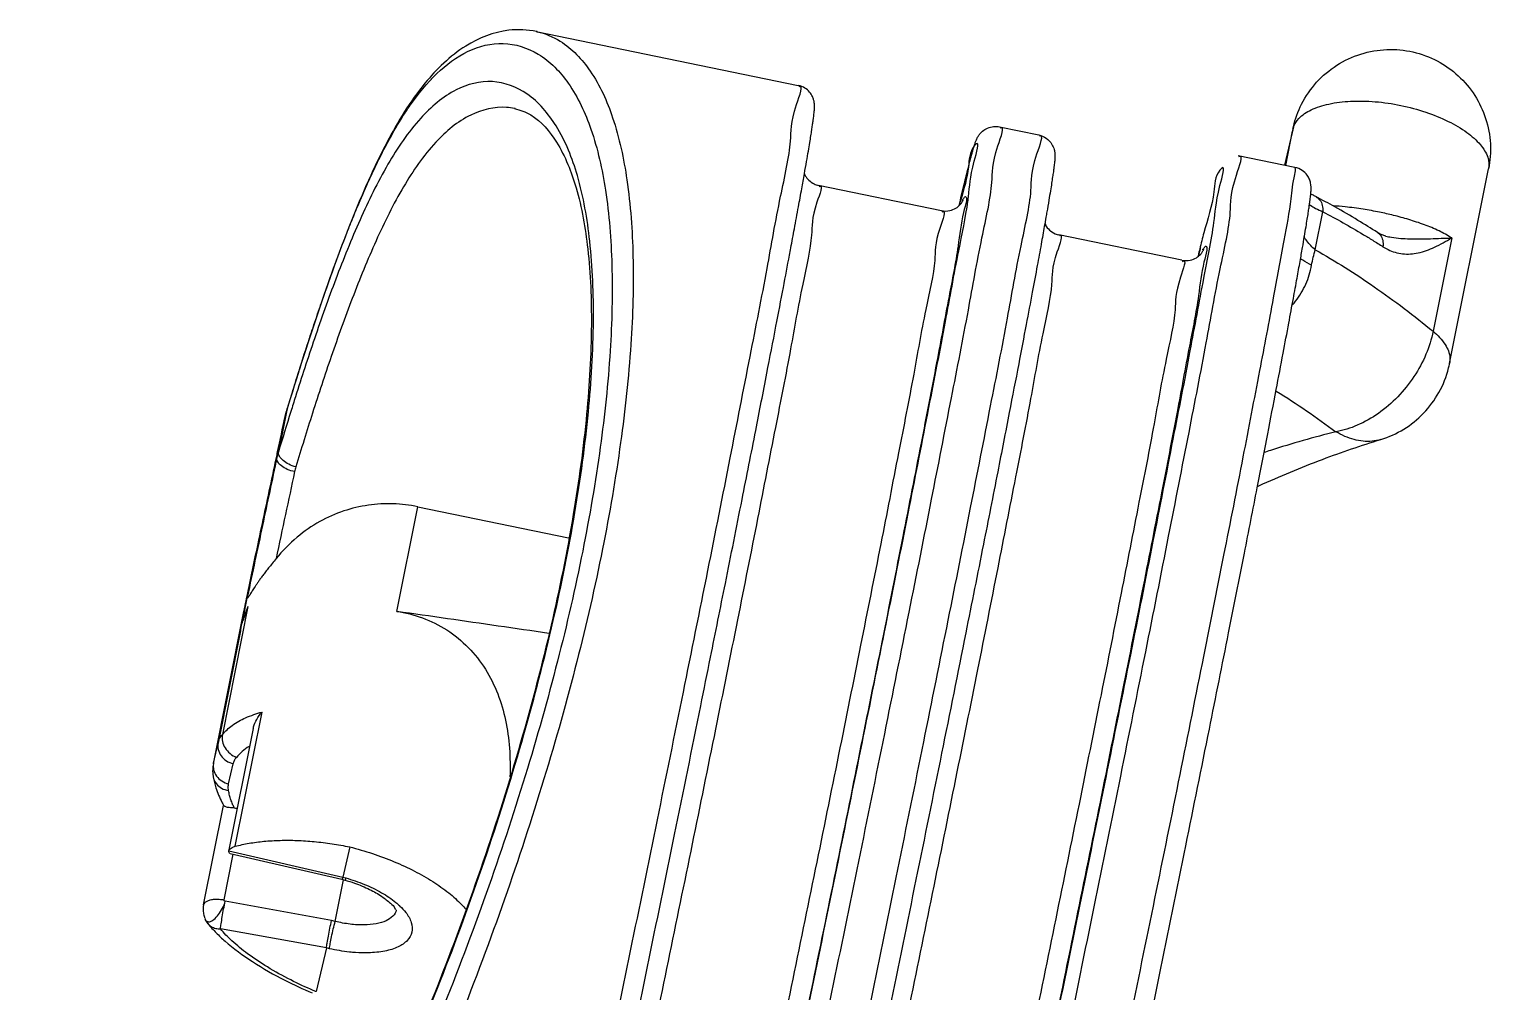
# Model space of a CAD drawing. Header units: inches. Extents: x 179987 to 181505, y -56815 to -55741.
# Drawn here: x 181112.26 to 181132.65, y -56664.43 to -56650.99 of the extents above; entities that cross this region are included whole.
import ezdxf

# ---------------------------------------------------------------- set-up
doc = ezdxf.new("R2010")
doc.units = ezdxf.units.IN
doc.header["$LTSCALE"] = 2
doc.header["$MEASUREMENT"] = 0
doc.layers.get('0').update_dxf_attribs({"linetype": 'CONTINUOUS'})

msp = doc.modelspace()

# ---------------------------------------------------------------- linework, layer by layer
for p, q in [((181119.334, -56651.023), (181122.99, -56651.776)), ((181119.038, -56652.099), (181119.03, -56652.098)), ((181125.799, -56652.355), (181126.345, -56652.467)), ((181129.899, -56652.354), (181129.776, -56652.89)), ((181129.892, -56652.386), (181129.887, -56652.412)), ((181129.892, -56652.386), (181129.899, -56652.354)), ((181129.791, -56652.894), (181129.887, -56652.413)), ((181129.919, -56652.92), (181129.128, -56652.757)), ((181132.078, -56655.659), (181132.622, -56652.94)), ((181124.989, -56653.525), (181123.271, -56653.171)), ((181130.211, -56653.329), (181130.211, -56653.329)), ((181130.204, -56654.071), (181130.31, -56653.54)), ((181128.344, -56654.216), (181126.626, -56653.862)), ((181131.186, -56653.879), (181131.186, -56653.879)), ((181132.108, -56653.906), (181131.848, -56655.209)), ((181115.829, -56656.397), (181115.714, -56656.972)), ((181115.852, -56656.309), (181115.735, -56656.894)), ((181117.387, -56659.119), (181117.679, -56657.657)), ((181117.679, -56657.657), (181119.785, -56658.091)), ((181115.237, -56659.246), (181115.304, -56658.907)), ((181114.828, -56661.245), (181115.253, -56659.118)), ((181115.31, -56659.052), (181114.953, -56660.839)), ((181115.253, -56659.117), (181115.25, -56659.134)), ((181115.253, -56659.117), (181115.253, -56659.118)), ((181115.207, -56659.388), (181114.893, -56660.956)), ((181115.132, -56662.398), (181115.507, -56660.524)), ((181115.383, -56660.754), (181115.041, -56662.469)), ((181114.829, -56661.238), (181114.893, -56660.956)), ((181114.828, -56661.245), (181114.829, -56661.238)), ((181115.04, -56661.528), (181115.105, -56661.246)), ((181114.827, -56661.435), (181114.827, -56661.435)), ((181114.69, -56663.216), (181114.968, -56661.827)), ((181114.977, -56663.145), (181115.105, -56662.506)), ((181115.043, -56662.461), (181116.633, -56662.828)), ((181115.061, -56662.497), (181116.619, -56662.857)), ((181116.73, -56662.406), (181116.633, -56662.828)), ((181116.527, -56663.446), (181116.644, -56662.865)), ((181116.619, -56662.857), (181116.662, -56662.869)), ((181116.633, -56662.828), (181116.675, -56662.84)), ((181116.477, -56663.435), (181114.992, -56663.165)), ((181114.708, -56663.402), (181114.713, -56663.415)), ((181114.753, -56663.478), (181114.717, -56663.422)), ((181114.752, -56663.477), (181114.753, -56663.478)), ((181116.405, -56663.817), (181114.926, -56663.549)), ((181116.527, -56663.446), (181116.477, -56663.435)), ((181116.405, -56663.817), (181116.264, -56664.427)), ((181116.448, -56663.827), (181116.405, -56663.817))]:
    msp.add_line(p, q)
for points, start_tangent, end_tangent in [([(181119.337, -56651.024), (181118.949, -56651.007), (181118.349, -56651.227), (181117.779, -56651.747), (181117.253, -56652.564), (181116.76, -56653.652), (181116.284, -56654.954), (181115.852, -56656.309)], (-0.979744, 0.200253), (-0.290991, -0.956726)), ([(181119.344, -56651.025), (181119.337, -56651.024)], (-0.978645, 0.205558), (-0.979744, 0.200253)), ([(181119.344, -56651.026), (181119.667, -56651.159), (181120.085, -56651.575), (181120.399, -56652.227), (181120.598, -56653.095), (181120.683, -56654.16), (181120.653, -56655.392), (181120.51, -56656.762), (181120.258, -56658.247)], (0.97637, -0.216106), (-0.196008, -0.980602)), ([(181117.447, -56652.247), (181117.576, -56652.052), (181117.947, -56651.611), (181118.384, -56651.3), (181118.872, -56651.19), (181119.359, -56651.339), (181119.78, -56651.747), (181120.096, -56652.387), (181120.299, -56653.237), (181120.388, -56654.279), (181120.364, -56655.483), (181120.227, -56656.824), (181119.981, -56658.276)], (0.528793, 0.848751), (-0.19601, -0.980602)), ([(181129.899, -56652.354), (181130.014, -56652.036), (181130.223, -56651.733), (181130.504, -56651.495), (181130.841, -56651.338), (181131.203, -56651.275), (181131.567, -56651.309), (181131.906, -56651.435), (181132.199, -56651.642), (181132.43, -56651.917), (181132.581, -56652.239), (181132.647, -56652.592), (181132.622, -56652.94)], (0.224875, 0.974388), (-0.195965, -0.980611)), ([(181119.203, -56651.895), (181118.721, -56651.723), (181118.217, -56651.839), (181117.721, -56652.234), (181117.264, -56652.877), (181116.874, -56653.654), (181116.536, -56654.48), (181116.238, -56655.312), (181115.973, -56656.123), (181115.909, -56656.326)], (-0.826261, 0.563288), (-0.297544, -0.954708)), ([(181121.728, -56658.55), (181122.04, -56656.975), (181122.318, -56655.559), (181122.554, -56654.333), (181122.743, -56653.324), (181122.881, -56652.555), (181122.966, -56652.042), (181122.999, -56651.794)], (0.19603, 0.980598), (-0.88551, -0.46462)), ([(181123.075, -56653.009), (181123.106, -56652.836), (181123.13, -56652.693), (181123.15, -56652.575), (181123.166, -56652.478), (181123.178, -56652.397), (181123.188, -56652.331), (181123.196, -56652.276), (181123.202, -56652.23), (181123.207, -56652.193), (181123.21, -56652.161), (181123.213, -56652.134), (181123.215, -56652.111), (181123.216, -56652.089), (181123.216, -56652.068), (181123.215, -56652.045), (181123.213, -56652.017), (181123.204, -56651.978), (181123.188, -56651.933), (181123.147, -56651.869), (181123.082, -56651.813), (181122.99, -56651.776)], (0.173885, 0.984766), (-0.979425, 0.201806)), ([(181112.628, -56674.127), (181112.835, -56673.862), (181113.172, -56673.35), (181113.657, -56672.57), (181114.275, -56671.56), (181115, -56670.344), (181115.794, -56668.951), (181116.595, -56667.431), (181117.35, -56665.829), (181118.038, -56664.168), (181118.646, -56662.491), (181119.16, -56660.838), (181119.571, -56659.247), (181119.873, -56657.737), (181120.061, -56656.335), (181120.131, -56655.061), (181120.08, -56653.95), (181119.907, -56653.035), (181119.61, -56652.342), (181119.203, -56651.895)], (0.650444, 0.759554), (-0.826261, 0.563288)), ([(181129.975, -56652.237), (181130.145, -56652.118), (181130.391, -56652.036), (181130.696, -56651.997), (181131.039, -56652.003), (181131.397, -56652.055)], (0.680419, 0.732824), (0.979425, -0.201806)), ([(181119.03, -56652.1), (181119.256, -56652.189), (181119.616, -56652.569), (181119.889, -56653.204), (181120.052, -56654.059), (181120.102, -56655.12), (181120.036, -56656.363), (181119.85, -56657.767), (181119.541, -56659.311), (181119.114, -56660.951), (181118.589, -56662.62), (181117.992, -56664.252), (181117.355, -56665.786), (181116.7, -56667.188), (181116.056, -56668.44), (181115.448, -56669.538), (181114.9, -56670.486), (181114.417, -56671.298), (181113.996, -56671.991), (181113.635, -56672.579), (181113.329, -56673.073), (181113.073, -56673.477), (181112.864, -56673.787), (181112.703, -56673.996)], (0.980065, -0.198677), (-0.836776, -0.547545)), ([(181119.03, -56652.098), (181118.92, -56652.083), (181118.421, -56652.19), (181117.932, -56652.569), (181117.482, -56653.19), (181117.098, -56653.945), (181116.766, -56654.749), (181116.473, -56655.559), (181116.211, -56656.35), (181115.978, -56657.102)], (-0.98012, 0.198408), (-0.28994, -0.957045)), ([(181131.397, -56652.055), (181131.745, -56652.149), (181132.06, -56652.278), (181132.32, -56652.433), (181132.508, -56652.604), (181132.61, -56652.78), (181132.622, -56652.94)], (0.979425, -0.201806), (-0.193116, -0.981176)), ([(181117.12, -56652.846), (181117.262, -56652.569), (181117.447, -56652.247)], (0.439031, 0.898472), (0.528793, 0.848751)), ([(181124.537, -56659.129), (181124.85, -56657.554), (181125.127, -56656.138), (181125.363, -56654.912), (181125.553, -56653.903), (181125.691, -56653.133), (181125.775, -56652.621), (181125.808, -56652.373)], (0.19603, 0.980598), (-0.885506, -0.464629)), ([(181125.233, -56653.454), (181125.269, -56653.302), (181125.304, -56653.156), (181125.334, -56653.036), (181125.358, -56652.937), (181125.379, -56652.856), (181125.397, -56652.789), (181125.411, -56652.735), (181125.424, -56652.69), (181125.435, -56652.653), (181125.444, -56652.622), (181125.453, -56652.596), (181125.46, -56652.574), (181125.468, -56652.553), (181125.476, -56652.534), (181125.486, -56652.513), (181125.5, -56652.487), (181125.524, -56652.453), (181125.561, -56652.415), (181125.632, -56652.372), (181125.714, -56652.351), (181125.799, -56652.355)], (0.229565, 0.973293), (0.979583, -0.201039)), ([(181129.892, -56652.386), (181129.887, -56652.413)], (-0.206693, -0.978406), (-0.197, -0.980404)), ([(181129.892, -56652.386), (181129.901, -56652.356)], (0.224443, 0.974487), (0.333154, 0.942872)), ([(181129.901, -56652.356), (181129.975, -56652.237)], (0.333154, 0.942872), (0.680419, 0.732824)), ([(181125.082, -56659.241), (181125.395, -56657.667), (181125.673, -56656.251), (181125.909, -56655.024), (181126.098, -56654.015), (181126.236, -56653.246), (181126.32, -56652.733), (181126.354, -56652.485)], (0.19603, 0.980598), (-0.885509, -0.464622)), ([(181125.364, -56653.333), (181125.446, -56652.832), (181125.474, -56652.592), (181125.446, -56652.621), (181125.364, -56652.916), (181125.258, -56653.37)], (0.116383, 0.993204), (-0.282675, -0.959216)), ([(181126.345, -56652.467), (181126.45, -56652.513), (181126.53, -56652.6), (181126.56, -56652.672), (181126.569, -56652.722), (181126.571, -56652.755), (181126.57, -56652.783), (181126.569, -56652.811), (181126.566, -56652.843), (181126.562, -56652.88), (181126.556, -56652.926), (181126.549, -56652.983), (181126.538, -56653.053), (181126.525, -56653.14), (181126.508, -56653.248), (181126.486, -56653.38), (181126.458, -56653.543), (181126.445, -56653.616)], (0.979425, -0.201806), (-0.172313, -0.985042)), ([(181127.838, -56659.681), (181128.158, -56658.069), (181128.442, -56656.621), (181128.683, -56655.368), (181128.877, -56654.337), (181129.018, -56653.551), (181129.104, -56653.028), (181129.138, -56652.775)], (0.19603, 0.980598), (-0.884615, -0.466322)), ([(181116.838, -56653.471), (181116.989, -56653.124), (181117.12, -56652.846)], (0.385954, 0.922518), (0.439031, 0.898472)), ([(181122.886, -56654.045), (181122.936, -56653.777), (181122.992, -56653.471), (181123.038, -56653.218), (181123.075, -56653.009)], (0.184111, 0.982905), (0.173885, 0.984766)), ([(181123.074, -56653.011), (181123.087, -56653.037), (181123.136, -56653.099), (181123.211, -56653.151), (181123.271, -56653.171)], (0.40088, -0.91613), (0.979248, -0.202665)), ([(181125.412, -56676.503), (181125.629, -56675.543), (181125.891, -56674.354), (181126.193, -56672.964), (181126.527, -56671.403), (181126.885, -56669.709), (181127.26, -56667.918), (181127.643, -56666.073), (181128.025, -56664.215), (181128.397, -56662.39), (181128.726, -56660.762), (181128.995, -56659.416), (181129.215, -56658.306), (181129.394, -56657.393), (181129.54, -56656.641), (181129.659, -56656.023), (181129.756, -56655.514), (181129.834, -56655.095), (181129.898, -56654.75), (181129.95, -56654.466), (181129.992, -56654.232), (181130.026, -56654.04), (181130.053, -56653.881), (181130.075, -56653.751), (181130.092, -56653.644), (181130.106, -56653.556), (181130.117, -56653.483), (181130.125, -56653.424), (181130.132, -56653.376), (181130.137, -56653.335), (181130.14, -56653.302), (181130.143, -56653.274), (181130.145, -56653.249), (181130.146, -56653.226), (181130.146, -56653.203), (181130.144, -56653.176), (181130.139, -56653.14), (181130.122, -56653.086), (181130.09, -56653.029), (181130.023, -56652.964), (181129.919, -56652.92)], (0.224443, 0.974487), (-0.979425, 0.201806)), ([(181128.725, -56654.084), (181128.789, -56653.691), (181128.874, -56653.175), (181128.902, -56652.929), (181128.874, -56652.959), (181128.789, -56653.263), (181128.649, -56653.836), (181128.592, -56654.057)], (0.186489, 0.982457), (-0.23641, -0.971653)), ([(181128.629, -56659.844), (181128.93, -56658.333), (181129.199, -56656.962), (181129.431, -56655.757), (181129.623, -56654.742), (181129.769, -56653.939), (181129.868, -56653.361), (181129.918, -56653.019), (181129.917, -56652.921)], (0.19603, 0.980598), (-0.594448, 0.804134)), ([(181123.279, -56653.186), (181123.25, -56653.407), (181123.174, -56653.865), (181123.051, -56654.552), (181122.882, -56655.453), (181122.671, -56656.55), (181122.422, -56657.82), (181122.141, -56659.237)], (0.882685, 0.469966), (-0.19603, -0.980598)), ([(181125.336, -56653.385), (181125.296, -56653.551), (181125.219, -56654.02), (181125.093, -56654.724), (181124.92, -56655.648), (181124.703, -56656.772), (181124.448, -56658.074), (181124.16, -56659.525)], (-0.181783, -0.983339), (-0.19603, -0.980598)), ([(181124.236, -56659.195), (181124.542, -56657.656), (181124.813, -56656.271), (181125.044, -56655.072), (181125.229, -56654.085), (181125.357, -56653.39)], (0.19603, 0.980598), (0.135535, 0.990773)), ([(181124.989, -56653.525), (181125.103, -56653.524), (181125.19, -56653.49), (181125.25, -56653.44), (181125.277, -56653.403), (181125.288, -56653.384), (181125.291, -56653.378), (181125.29, -56653.378)], (0.979425, -0.201806), (-0.348982, -0.93713)), ([(181125.258, -56653.37), (181125.234, -56653.454)], (-0.282675, -0.959216), (-0.275236, -0.961377)), ([(181125.279, -56653.378), (181125.282, -56653.373)], (0.539333, 0.842093), (0.557529, 0.830157)), ([(181125.282, -56653.373), (181125.296, -56653.355), (181125.322, -56653.327), (181125.336, -56653.385)], (0.557529, 0.830157), (-0.181783, -0.983339)), ([(181125.357, -56653.39), (181125.364, -56653.333)], (0.135535, 0.990773), (0.116383, 0.993204)), ([(181130.211, -56653.329), (181130.166, -56653.304), (181130.141, -56653.29)], (-0.887882, 0.46007), (-0.855576, 0.517676)), ([(181131.072, -56653.829), (181130.8, -56653.66), (181130.477, -56653.472), (181130.211, -56653.329)], (-0.84147, 0.540304), (-0.887019, 0.461733)), ([(181130.211, -56653.329), (181130.268, -56653.377), (181130.302, -56653.451), (181130.31, -56653.54)], (0.886996, -0.461776), (-0.075744, -0.997127)), ([(181116.686, -56653.85), (181116.748, -56653.693), (181116.838, -56653.471)], (0.363555, 0.931573), (0.385954, 0.922518)), ([(181124.998, -56653.54), (181124.968, -56653.761), (181124.893, -56654.219), (181124.769, -56654.906), (181124.6, -56655.807), (181124.389, -56656.904), (181124.141, -56658.175), (181123.859, -56659.591)], (0.882738, 0.469866), (-0.19603, -0.980598)), ([(181126.445, -56653.616), (181126.423, -56653.744), (181126.379, -56653.99), (181126.324, -56654.291), (181126.255, -56654.66), (181126.17, -56655.112), (181126.065, -56655.665), (181125.934, -56656.341), (181125.773, -56657.169), (181125.573, -56658.182), (181125.327, -56659.418)], (-0.172313, -0.985042), (-0.19603, -0.980598)), ([(181130.122, -56653.441), (181130.136, -56653.45), (181130.209, -56653.492), (181130.31, -56653.54)], (0.822768, -0.568377), (0.913582, -0.406655)), ([(181130.31, -56653.54), (181130.591, -56653.693), (181130.871, -56653.855), (181131.005, -56653.937)], (0.887019, -0.461734), (0.849475, -0.527629)), ([(181131.099, -56653.546), (181130.873, -56653.505), (181130.62, -56653.471), (181130.456, -56653.458)], (-0.979424, 0.201815), (-0.998503, 0.054693)), ([(181132.108, -56653.906), (181131.931, -56653.807), (181131.726, -56653.721), (181131.508, -56653.648), (181131.295, -56653.59), (181131.099, -56653.546)], (-0.833567, 0.552418), (-0.979426, 0.201806)), ([(181126.43, -56653.704), (181126.465, -56653.763), (181126.529, -56653.821), (181126.626, -56653.862)], (0.4128, -0.910822), (0.979425, -0.201806)), ([(181131.114, -56653.853), (181131.107, -56653.849), (181131.072, -56653.829)], (-0.899227, 0.437481), (-0.84149, 0.540273)), ([(181131.072, -56653.829), (181131.11, -56653.864)], (0.839772, -0.542939), (0.618018, -0.786164)), ([(181116.321, -56654.852), (181116.336, -56654.81), (181116.531, -56654.258), (181116.686, -56653.85)], (0.323431, 0.946252), (0.363555, 0.931573)), ([(181125.496, -56659.928), (181125.777, -56658.512), (181126.026, -56657.242), (181126.237, -56656.145), (181126.406, -56655.243), (181126.529, -56654.556), (181126.604, -56654.099), (181126.634, -56653.877)], (0.19603, 0.980598), (-0.882738, -0.469866)), ([(181128.637, -56654.064), (181128.651, -56654.046), (181128.677, -56654.019), (181128.691, -56654.076)], (0.557529, 0.830157), (-0.181783, -0.983339)), ([(181130.204, -56654.071), (181130.086, -56653.947), (181130.047, -56653.883)], (-0.764196, 0.644984), (-0.443119, 0.896463)), ([(181131.005, -56653.937), (181131.149, -56654.028)], (0.849475, -0.527629), (0.84147, -0.540303)), ([(181131.11, -56653.864), (181131.145, -56653.938)], (0.618018, -0.786164), (0.227688, -0.973734)), ([(181131.187, -56653.879), (181131.137, -56653.863), (181131.114, -56653.853)], (-0.97352, 0.228601), (-0.899293, 0.437346)), ([(181131.145, -56653.938), (181131.149, -56654.028)], (0.227688, -0.973734), (-0.120582, -0.992703)), ([(181131.149, -56654.028), (181131.183, -56654.049), (181131.219, -56654.068)], (0.841488, -0.540275), (0.899213, -0.43751)), ([(181131.186, -56653.879), (181131.267, -56653.895), (181131.525, -56653.918), (181131.812, -56653.916), (181132.108, -56653.906)], (0.97354, -0.228516), (0.999769, 0.02149)), ([(181131.219, -56654.068), (181131.422, -56654.127), (181131.64, -56654.114), (181131.867, -56654.034), (181132.108, -56653.906)], (0.899366, -0.437197), (0.872672, 0.488308)), ([(181121.972, -56658.727), (181122.205, -56657.557), (181122.396, -56656.592), (181122.551, -56655.795), (181122.678, -56655.138), (181122.782, -56654.595), (181122.867, -56654.147)], (0.19603, 0.980598), (0.184692, 0.982796)), ([(181122.867, -56654.147), (181122.886, -56654.045)], (0.184692, 0.982796), (0.184111, 0.982905)), ([(181128.353, -56654.232), (181128.323, -56654.453), (181128.248, -56654.911), (181128.124, -56655.598), (181127.955, -56656.499), (181127.744, -56657.596), (181127.495, -56658.866), (181127.214, -56660.282)], (0.882738, 0.469866), (-0.19603, -0.980598)), ([(181128.691, -56654.076), (181128.651, -56654.242), (181128.574, -56654.711), (181128.448, -56655.416), (181128.275, -56656.339), (181128.058, -56657.464), (181127.803, -56658.765), (181127.515, -56660.216)], (-0.181783, -0.983339), (-0.19603, -0.980598)), ([(181127.628, -56659.727), (181127.943, -56658.14), (181128.222, -56656.714), (181128.46, -56655.48), (181128.65, -56654.465), (181128.725, -56654.084)], (0.19603, 0.980598), (0.186489, 0.982457)), ([(181128.344, -56654.216), (181128.458, -56654.215), (181128.545, -56654.181), (181128.605, -56654.131), (181128.632, -56654.094), (181128.643, -56654.075), (181128.646, -56654.069), (181128.645, -56654.069)], (0.979425, -0.201806), (-0.348982, -0.93713)), ([(181128.592, -56654.057), (181128.569, -56654.153)], (-0.23641, -0.971653), (-0.225242, -0.974303)), ([(181128.597, -56654.058), (181128.575, -56654.156)], (-0.226168, -0.974088), (-0.225054, -0.974346)), ([(181128.602, -56654.037), (181128.597, -56654.058)], (-0.226424, -0.974029), (-0.226168, -0.974088)), ([(181128.634, -56654.069), (181128.637, -56654.064)], (0.539333, 0.842093), (0.557529, 0.830157)), ([(181130.153, -56654.285), (181130.029, -56654.216), (181129.996, -56654.193)], (-0.902329, 0.431047), (-0.784705, 0.61987)), ([(181130.153, -56654.285), (181130.176, -56654.175), (181130.204, -56654.071)], (0.176352, 0.984327), (0.283871, 0.958862)), ([(181130.204, -56654.071), (181131.025, -56654.586), (181131.848, -56655.209)], (0.870885, -0.491486), (0.772023, -0.635595)), ([(181129.887, -56654.84), (181129.93, -56654.787), (181130.072, -56654.55), (181130.153, -56654.285)], (0.655773, 0.754958), (0.176343, 0.984329)), ([(181116.218, -56655.158), (181116.321, -56654.852)], (0.314776, 0.949166), (0.323431, 0.946252)), ([(181115.902, -56656.151), (181115.997, -56655.845), (181116.158, -56655.34), (181116.218, -56655.158)], (0.293721, 0.955891), (0.314776, 0.949166)), ([(181131.848, -56655.209), (181131.749, -56655.53), (181131.581, -56655.841), (181131.354, -56656.122), (181131.085, -56656.354), (181130.79, -56656.52), (181130.493, -56656.61)], (-0.200237, -0.979747), (-0.987623, -0.156846)), ([(181131.848, -56655.209), (181132.016, -56655.394), (181132.083, -56655.579), (181132.077, -56655.659)], (0.764196, -0.644984), (-0.198781, -0.980044)), ([(181131.119, -56656.718), (181131.438, -56656.575), (181131.714, -56656.353), (181131.93, -56656.061), (181132.065, -56655.719), (181132.078, -56655.659)], (0.956458, 0.291871), (0.195854, 0.980633)), ([(181129.66, -56656.042), (181130.492, -56656.61)], (0.847229, -0.531228), (0.803977, -0.59466)), ([(181115.853, -56656.309), (181115.902, -56656.151)], (0.291304, 0.95663), (0.293721, 0.955891)), ([(181115.724, -56656.892), (181115.829, -56656.399)], (0.208308, 0.978063), (0.209056, 0.977904)), ([(181115.909, -56656.326), (181115.735, -56656.894)], (-0.297544, -0.954708), (-0.287891, -0.957663)), ([(181115.848, -56656.323), (181115.829, -56656.397)], (-0.277199, -0.960813), (-0.209047, -0.977906)), ([(181115.829, -56656.399), (181115.83, -56656.392)], (0.211091, 0.977466), (0.219812, 0.975542)), ([(181115.83, -56656.392), (181115.838, -56656.361), (181115.842, -56656.346)], (0.219812, 0.975542), (0.276618, 0.96098)), ([(181115.842, -56656.346), (181115.849, -56656.324)], (0.276618, 0.96098), (0.305221, 0.952282)), ([(181115.852, -56656.309), (181115.851, -56656.312), (181115.848, -56656.323)], (-0.290817, -0.956779), (-0.277199, -0.960813)), ([(181115.849, -56656.324), (181115.853, -56656.309)], (0.291097, 0.956694), (0.291304, 0.95663)), ([(181130.492, -56656.61), (181129.578, -56656.872), (181129.488, -56656.901)], (-0.96955, -0.244894), (-0.95078, -0.309866)), ([(181131.119, -56656.718), (181130.996, -56656.743), (181130.746, -56656.721), (181130.493, -56656.61)], (-0.956505, -0.291716), (-0.850543, 0.525905)), ([(181129.398, -56657.373), (181129.418, -56657.364), (181130.305, -56656.996), (181131.119, -56656.718)], (0.910477, 0.413559), (0.956454, 0.291883)), ([(181115.298, -56658.906), (181115.451, -56658.177), (181115.644, -56657.268), (181115.707, -56656.97)], (0.205755, 0.978604), (0.208195, 0.978087)), ([(181115.714, -56656.972), (181115.513, -56657.918), (181115.304, -56658.907)], (-0.208604, -0.978), (-0.205967, -0.978559)), ([(181115.707, -56656.97), (181115.724, -56656.892)], (0.208195, 0.978087), (0.208308, 0.978063)), ([(181115.961, -56657.168), (181115.859, -56657.136), (181115.776, -56657.087), (181115.725, -56657.03), (181115.714, -56656.972)], (-0.979425, 0.201806), (0.182508, 0.983204)), ([(181115.735, -56656.894), (181115.724, -56656.933), (181115.714, -56656.972)], (-0.30204, -0.953295), (-0.210636, -0.977565)), ([(181115.978, -56657.102), (181115.88, -56657.065), (181115.8, -56657.013), (181115.749, -56656.953), (181115.735, -56656.894)], (-0.965602, 0.260025), (0.100053, 0.994982)), ([(181115.961, -56657.168), (181115.834, -56657.765), (181115.703, -56658.381)], (-0.208604, -0.978), (-0.206833, -0.978376)), ([(181115.978, -56657.102), (181115.969, -56657.135), (181115.961, -56657.168)], (-0.289517, -0.957173), (-0.208598, -0.978001)), ([(181117.679, -56657.657), (181117.337, -56657.616), (181116.99, -56657.636), (181116.647, -56657.717), (181116.312, -56657.865), (181115.995, -56658.084), (181115.703, -56658.381)], (-0.979425, 0.201806), (-0.630841, -0.775912)), ([(181119.981, -56658.276), (181119.63, -56659.812), (181119.179, -56661.413), (181118.635, -56663.056), (181118.009, -56664.708), (181117.314, -56666.332), (181116.559, -56667.897), (181115.762, -56669.381), (181114.975, -56670.741), (181114.276, -56671.9), (181113.718, -56672.805), (181113.297, -56673.482), (181112.985, -56673.979), (181112.752, -56674.333), (181112.575, -56674.575), (181112.44, -56674.73), (181112.337, -56674.817), (181112.258, -56674.852)], (-0.196049, -0.980594), (-0.983949, -0.178452)), ([(181120.258, -56658.247), (181119.9, -56659.818), (181119.441, -56661.456), (181118.89, -56663.136), (181118.257, -56664.827), (181117.554, -56666.49), (181116.791, -56668.092), (181115.988, -56669.611), (181115.197, -56671), (181114.495, -56672.184), (181113.935, -56673.107), (181113.514, -56673.797), (181113.201, -56674.303), (181112.967, -56674.663), (181112.789, -56674.91), (181112.654, -56675.067), (181112.55, -56675.156), (181112.471, -56675.192), (181112.428, -56675.192)], (-0.196051, -0.980594), (-0.981875, 0.189531)), ([(181115.703, -56658.381), (181115.647, -56658.451), (181115.598, -56658.512), (181115.555, -56658.567), (181115.518, -56658.617), (181115.485, -56658.661), (181115.457, -56658.701), (181115.432, -56658.738), (181115.409, -56658.772), (181115.389, -56658.803), (181115.371, -56658.831), (181115.355, -56658.857), (181115.341, -56658.88), (181115.329, -56658.9), (181115.318, -56658.917), (181115.309, -56658.93), (181115.303, -56658.935), (181115.301, -56658.927), (181115.304, -56658.907)], (-0.630841, -0.775912), (0.19603, 0.980598)), ([(181117.922, -56676.308), (181117.927, -56676.305), (181117.956, -56676.276), (181118.04, -56675.973), (181118.178, -56675.405), (181118.368, -56674.583), (181118.604, -56673.525), (181118.881, -56672.256), (181119.194, -56670.803), (181119.536, -56669.2), (181119.897, -56667.482), (181120.271, -56665.688), (181120.65, -56663.857), (181121.024, -56662.029), (181121.386, -56660.247), (181121.728, -56658.55)], (0.885507, 0.464627), (0.19603, 0.980598)), ([(181115.269, -56659.043), (181115.298, -56658.906)], (0.205601, 0.978636), (0.205755, 0.978604)), ([(181121.765, -56659.759), (181121.972, -56658.727)], (0.197326, 0.980338), (0.19603, 0.980598)), ([(181115.253, -56659.118), (181115.269, -56659.043)], (0.205517, 0.978653), (0.205601, 0.978636)), ([(181115.31, -56659.052), (181115.273, -56659.15)], (-0.383285, -0.92363), (-0.328664, -0.944447)), ([(181119.511, -56659.426), (181118.8, -56659.323), (181117.387, -56659.119)], (-0.98967, 0.143364), (-0.989729, 0.142958)), ([(181117.387, -56659.119), (181117.745, -56659.209), (181118.085, -56659.378), (181118.385, -56659.623), (181118.623, -56659.926), (181118.795, -56660.271), (181118.904, -56660.637), (181118.959, -56661.028), (181118.966, -56661.428)], (0.989729, -0.142958), (-0.036029, -0.999351)), ([(181120.731, -56676.887), (181120.737, -56676.884), (181120.765, -56676.854), (181120.849, -56676.552), (181120.988, -56675.984), (181121.177, -56675.161), (181121.413, -56674.104), (181121.691, -56672.835), (181122.004, -56671.382), (181122.345, -56669.779), (181122.707, -56668.061), (181123.081, -56666.267), (181123.459, -56664.436), (181123.834, -56662.608), (181124.196, -56660.826), (181124.537, -56659.129)], (0.885464, 0.464708), (0.19603, 0.980598)), ([(181115.207, -56659.388), (181115.216, -56659.34), (181115.237, -56659.246)], (0.168126, 0.985765), (0.213318, 0.976983)), ([(181115.273, -56659.15), (181115.242, -56659.247)], (-0.328664, -0.944447), (-0.2767, -0.960956)), ([(181122.141, -56659.237), (181121.834, -56660.764), (181121.509, -56662.364), (181121.173, -56664.001), (181120.835, -56665.638), (181120.5, -56667.243), (181120.177, -56668.78), (181119.871, -56670.214), (181119.591, -56671.514), (181119.343, -56672.649), (181119.132, -56673.595), (181118.962, -56674.331), (181118.838, -56674.84), (181118.763, -56675.111), (181118.737, -56675.138), (181118.733, -56675.141)], (-0.19603, -0.980598), (-0.882655, -0.470022)), ([(181120.736, -56675.777), (181120.766, -56675.675), (181120.951, -56674.871), (181121.182, -56673.837), (181121.453, -56672.596), (181121.759, -56671.175), (181122.093, -56669.608), (181122.446, -56667.928), (181122.812, -56666.174), (181123.183, -56664.383), (181123.549, -56662.596), (181123.902, -56660.854), (181124.236, -56659.195)], (0.282674, 0.959216), (0.19603, 0.980598)), ([(181121.277, -56676.999), (181121.282, -56676.996), (181121.311, -56676.967), (181121.395, -56676.664), (181121.533, -56676.096), (181121.723, -56675.274), (181121.959, -56674.216), (181122.236, -56672.947), (181122.549, -56671.494), (181122.89, -56669.891), (181123.252, -56668.174), (181123.626, -56666.38), (181124.005, -56664.548), (181124.379, -56662.721), (181124.741, -56660.939), (181125.082, -56659.241)], (0.885506, 0.464629), (0.19603, 0.980598)), ([(181124.16, -56659.525), (181123.845, -56661.089), (181123.513, -56662.729), (181123.169, -56664.406), (181122.822, -56666.085), (181122.479, -56667.73), (181122.147, -56669.304), (181121.834, -56670.774), (181121.547, -56672.106), (181121.293, -56673.27), (181121.076, -56674.24), (181120.903, -56674.994), (181120.776, -56675.515), (181120.711, -56675.775)], (-0.19603, -0.980598), (-0.560034, -0.828469)), ([(181125.327, -56659.418), (181124.99, -56661.098), (181124.632, -56662.861), (181124.261, -56664.67), (181123.886, -56666.481), (181123.521, -56668.232), (181123.205, -56669.733), (181122.941, -56670.976), (181122.721, -56672.004), (181122.537, -56672.853), (181122.385, -56673.553), (181122.257, -56674.132), (181122.151, -56674.609), (181122.063, -56675.004), (181121.989, -56675.33), (181121.927, -56675.6), (181121.875, -56675.824), (181121.832, -56676.003)], (-0.19603, -0.980598), (-0.231133, -0.972922)), ([(181123.859, -56659.591), (181123.552, -56661.118), (181123.227, -56662.718), (181122.892, -56664.355), (181122.553, -56665.993), (181122.218, -56667.597), (181121.895, -56669.134), (181121.722, -56669.947)], (-0.19603, -0.980598), (-0.208243, -0.978077)), ([(181123.982, -56677.8), (181124.069, -56677.491), (181124.21, -56676.91), (181124.404, -56676.07), (181124.645, -56674.989), (181124.929, -56673.692), (181125.248, -56672.208), (181125.597, -56670.569), (181125.967, -56668.814), (181126.349, -56666.981), (181126.736, -56665.11), (181127.119, -56663.242), (181127.489, -56661.419), (181127.838, -56659.681)], (0.628875, 0.777506), (0.19603, 0.980598)), ([(181126.031, -56667.544), (181126.161, -56666.915), (181126.542, -56665.072), (181126.919, -56663.233), (181127.284, -56661.438), (181127.628, -56659.727)], (0.203917, 0.978988), (0.19603, 0.980598)), ([(181118.772, -56674.025), (181118.851, -56673.672), (181118.977, -56673.102), (181119.129, -56672.406), (181119.313, -56671.556), (181119.536, -56670.517), (181119.806, -56669.249), (181120.131, -56667.707), (181120.505, -56665.919), (181120.886, -56664.077), (181121.263, -56662.235), (181121.629, -56660.437), (181121.765, -56659.759)], (0.218461, 0.975846), (0.197326, 0.980338)), ([(181122.088, -56675.832), (181122.092, -56675.829), (181122.118, -56675.802), (181122.193, -56675.531), (181122.317, -56675.022), (181122.487, -56674.287), (181122.698, -56673.341), (181122.946, -56672.205), (181123.226, -56670.905), (181123.531, -56669.471), (181123.855, -56667.935), (181124.19, -56666.33), (181124.528, -56664.692), (181124.864, -56663.056), (181125.189, -56661.456), (181125.496, -56659.928)], (0.882736, 0.469869), (0.19603, 0.980598)), ([(181125.092, -56676.684), (181125.298, -56675.772), (181125.547, -56674.647), (181125.832, -56673.335), (181126.148, -56671.863), (181126.487, -56670.262), (181126.844, -56668.564), (181127.211, -56666.803), (181127.58, -56665.013), (181127.945, -56663.233), (181128.297, -56661.498), (181128.629, -56659.844)], (0.224443, 0.974487), (0.19603, 0.980598)), ([(181127.214, -56660.282), (181126.907, -56661.81), (181126.582, -56663.41), (181126.247, -56665.046), (181125.908, -56666.684), (181125.573, -56668.289), (181125.25, -56669.825), (181125.043, -56670.797)], (-0.19603, -0.980598), (-0.208558, -0.97801)), ([(181127.515, -56660.216), (181127.2, -56661.781), (181126.867, -56663.421), (181126.524, -56665.098), (181126.177, -56666.776), (181126.018, -56667.541)], (-0.19603, -0.980598), (-0.204134, -0.978943)), ([(181115.278, -56660.604), (181115.507, -56660.524)], (0.912474, 0.409135), (0.965401, 0.260769)), ([(181115.383, -56660.755), (181115.389, -56660.729), (181115.432, -56660.628), (181115.507, -56660.524)], (0.195807, 0.980642), (0.666009, 0.745944)), ([(181114.953, -56660.839), (181115.092, -56660.71), (181115.278, -56660.604)], (0.63667, 0.771137), (0.912474, 0.409135)), ([(181114.893, -56660.956), (181114.895, -56661.048), (181114.936, -56661.135), (181115.009, -56661.204), (181115.105, -56661.246)], (-0.195256, -0.980752), (0.969245, -0.2461)), ([(181114.893, -56660.956), (181114.902, -56660.925), (181114.915, -56660.895), (181114.932, -56660.866), (181114.953, -56660.839)], (0.222396, 0.974956), (0.639312, 0.768947)), ([(181114.953, -56660.839), (181114.954, -56660.933), (181114.992, -56661.025), (181115.06, -56661.103), (181115.15, -56661.156)], (-0.185262, -0.982689), (0.932649, -0.360786)), ([(181115.105, -56661.246), (181115.112, -56661.222), (181115.121, -56661.199), (181115.134, -56661.177), (181115.15, -56661.156)], (0.221778, 0.975097), (0.633392, 0.773831)), ([(181115.333, -56661.003), (181115.327, -56661.006), (181115.231, -56661.075), (181115.15, -56661.156)], (-0.859483, -0.511164), (-0.633662, -0.77361)), ([(181114.818, -56661.326), (181114.824, -56661.42), (181114.827, -56661.435)], (-0.03171, -0.999497), (0.180674, -0.983543)), ([(181114.828, -56661.245), (181114.818, -56661.326)], (-0.196105, -0.980583), (-0.03171, -0.999497)), ([(181114.828, -56661.245), (181114.831, -56661.33)], (-0.162295, -0.986742), (0.229468, -0.973316)), ([(181114.829, -56661.238), (181114.828, -56661.245)], (-0.195256, -0.980752), (-0.162295, -0.986742)), ([(181114.831, -56661.33), (181114.872, -56661.417), (181114.945, -56661.486), (181115.04, -56661.528)], (0.229468, -0.973316), (0.969245, -0.2461)), ([(181114.827, -56661.435), (181114.862, -56661.58), (181114.947, -56661.783)], (0.181112, -0.983462), (0.464018, -0.885826)), ([(181114.827, -56661.435), (181114.829, -56661.445), (181114.869, -56661.526), (181114.943, -56661.587), (181115.039, -56661.618)], (0.180988, -0.983485), (0.989958, -0.14136)), ([(181115.039, -56661.618), (181115.036, -56661.588), (181115.036, -56661.558), (181115.04, -56661.528)], (-0.180644, 0.983549), (0.221783, 0.975096)), ([(181114.947, -56661.783), (181114.969, -56661.823)], (0.464018, -0.885826), (0.493586, -0.869697)), ([(181115.12, -56661.862), (181115.095, -56661.808), (181115.073, -56661.75), (181115.054, -56661.687), (181115.039, -56661.618)], (-0.438745, 0.898611), (-0.18015, 0.983639)), ([(181114.969, -56661.823), (181114.972, -56661.828)], (0.493586, -0.869697), (0.497625, -0.867393)), ([(181115.12, -56661.862), (181115.047, -56661.858), (181115, -56661.847), (181114.975, -56661.832), (181114.972, -56661.828)], (-1, 0.000943), (-0.427211, 0.904152)), ([(181115.12, -56661.862), (181115.156, -56661.864), (181115.161, -56661.864)], (1, -0.000943), (0.995854, -0.090964)), ([(181115.132, -56662.398), (181115.325, -56662.356), (181115.534, -56662.328), (181115.758, -56662.315), (181115.993, -56662.316), (181116.236, -56662.332), (181116.483, -56662.362), (181116.73, -56662.406)], (0.966396, 0.257057), (0.979425, -0.201806)), ([(181115.041, -56662.469), (181115.046, -56662.491)], (-0.102924, -0.994689), (0.656701, -0.754151)), ([(181115.043, -56662.461), (181115.06, -56662.435), (181115.09, -56662.414)], (0.335235, 0.942135), (0.890531, 0.454922)), ([(181115.046, -56662.491), (181115.059, -56662.497)], (0.656701, -0.754151), (0.980842, -0.194806)), ([(181115.09, -56662.414), (181115.132, -56662.398)], (0.890531, 0.454922), (0.966396, 0.257057)), ([(181116.73, -56662.406), (181117.047, -56662.499), (181117.351, -56662.613), (181117.635, -56662.745), (181117.89, -56662.891), (181118.111, -56663.048), (181118.292, -56663.212), (181118.351, -56663.277)], (0.968924, -0.247357), (0.64667, -0.76277)), ([(181116.633, -56662.828), (181116.62, -56662.856)], (-0.224443, -0.974487), (-0.692735, 0.721192)), ([(181116.662, -56662.869), (181116.797, -56662.911)], (0.963153, -0.268955), (0.942056, -0.335454)), ([(181116.675, -56662.84), (181116.663, -56662.868)], (-0.335673, -0.941979), (-0.511874, 0.859061)), ([(181116.675, -56662.84), (181116.935, -56662.929), (181117.176, -56663.046), (181117.373, -56663.18)], (0.962827, -0.27012), (0.773034, -0.634364)), ([(181116.797, -56662.911), (181117.008, -56663), (181117.179, -56663.098), (181117.299, -56663.193), (181117.361, -56663.265), (181117.366, -56663.278)], (0.942056, -0.335454), (0.378551, -0.92558)), ([(181114.69, -56663.216), (181114.691, -56663.214), (181114.707, -56663.185), (181114.739, -56663.162), (181114.785, -56663.145), (181114.843, -56663.137), (181114.908, -56663.137), (181114.943, -56663.14), (181114.977, -56663.145)], (0.192265, 0.981343), (0.983912, -0.178654)), ([(181114.834, -56663.419), (181114.898, -56663.352), (181114.956, -56663.262), (181114.992, -56663.165)], (0.768429, 0.639935), (0.173075, 0.984909)), ([(181114.926, -56663.549), (181114.936, -56663.48), (181114.952, -56663.383), (181114.971, -56663.272), (181114.992, -56663.165)], (0.110046, 0.993926), (0.19603, 0.980598)), ([(181114.992, -56663.165), (181114.98, -56663.158), (181114.977, -56663.145)], (-0.97024, 0.242145), (0.19603, 0.980598)), ([(181117.373, -56663.18), (181117.423, -56663.224)], (0.773034, -0.634364), (0.731995, -0.68131)), ([(181114.69, -56663.216), (181114.685, -56663.26), (181114.689, -56663.326)], (-0.196864, -0.980431), (0.140213, -0.990121)), ([(181114.689, -56663.326), (181114.703, -56663.388), (181114.706, -56663.397)], (0.140213, -0.990121), (0.342047, -0.939683)), ([(181117.378, -56663.284), (181117.378, -56663.287), (181117.332, -56663.372), (181117.238, -56663.438), (181117.101, -56663.48), (181116.931, -56663.496), (181116.736, -56663.485), (181116.527, -56663.446)], (-0.197131, -0.980377), (-0.970726, 0.240189)), ([(181117.431, -56663.232), (181117.513, -56663.322), (181117.589, -56663.463), (181117.596, -56663.596), (181117.534, -56663.711), (181117.407, -56663.801), (181117.222, -56663.86), (181116.991, -56663.885), (181116.813, -56663.882)], (0.723379, -0.690452), (-0.997776, 0.066657)), ([(181117.423, -56663.224), (181117.431, -56663.232)], (0.731995, -0.68131), (0.723379, -0.690452)), ([(181114.71, -56663.416), (181114.728, -56663.438)], (0.473239, -0.880934), (0.810288, -0.586032)), ([(181114.728, -56663.438), (181114.773, -56663.45), (181114.834, -56663.419)], (0.810288, -0.586032), (0.768429, 0.639935)), ([(181114.752, -56663.477), (181114.868, -56663.606)], (0.628042, -0.778179), (0.702241, -0.711939)), ([(181114.753, -56663.478), (181114.797, -56663.517), (181114.861, -56663.543), (181114.926, -56663.549)], (0.636443, -0.771323), (0.997743, 0.067141)), ([(181114.868, -56663.606), (181114.99, -56663.721), (181115.374, -56664.008), (181115.826, -56664.268), (181116.207, -56664.443)], (0.702241, -0.711939), (0.924695, -0.380709)), ([(181116.222, -56664.41), (181115.908, -56664.264), (181115.582, -56664.082), (181115.306, -56663.898), (181115.087, -56663.718), (181114.926, -56663.549)], (-0.921131, 0.389254), (-0.628979, 0.777422)), ([(181116.405, -56663.817), (181116.415, -56663.748), (181116.432, -56663.651), (181116.454, -56663.541), (181116.477, -56663.435)], (0.224443, 0.974487), (0.224616, 0.974447)), ([(181116.448, -56663.827), (181116.458, -56663.758), (181116.477, -56663.661), (181116.501, -56663.552), (181116.527, -56663.446)], (0.110823, 0.99384), (0.252971, 0.967474)), ([(181116.813, -56663.882), (181116.727, -56663.874), (181116.448, -56663.827)], (-0.997776, 0.066657), (-0.974509, 0.224348)), ([(181116.264, -56664.427), (181116.222, -56664.41)], (-0.924552, 0.381055), (-0.921131, 0.389254))]:
    msp.add_spline(points, degree=3, dxfattribs=dict(start_tangent=start_tangent, end_tangent=end_tangent))

doc.saveas('drawing.dxf')
